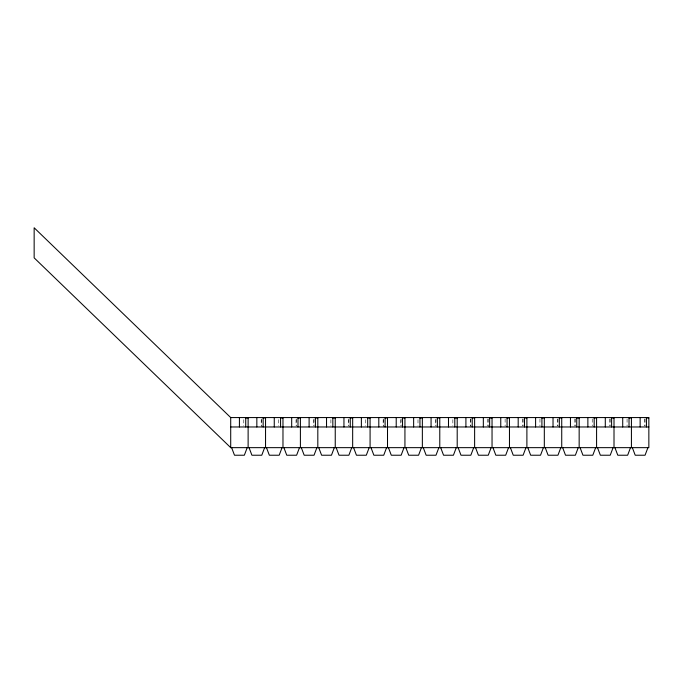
<?xml version="1.0" encoding="UTF-8"?>
<svg xmlns="http://www.w3.org/2000/svg" width="683" height="683" viewBox="0 0 683 683"><rect width="100%" height="100%" fill="white"/><g stroke="black" fill="none" stroke-linecap="round" stroke-linejoin="round"><path stroke-width="0.51" stroke-dasharray="3.42 2.56" d="M645.059 418.927L645.059 425.961M644.496 418.927L644.496 425.961M627.071 418.927L627.071 425.961M610.218 418.927L610.218 425.961M609.646 418.927L609.646 425.961M592.229 418.927L592.229 425.961M575.376 418.927L575.376 425.961M574.804 418.927L574.804 425.961M557.951 418.927L557.951 425.961M557.379 418.927L557.379 425.961M539.954 418.927L539.954 425.961M523.101 418.927L523.101 425.961M522.538 418.927L522.538 425.961M505.113 418.927L505.113 425.961M488.26 418.927L488.26 426.969M487.688 418.927L487.688 425.961M470.835 418.927L470.835 426.969M470.271 418.927L470.271 425.961M452.846 419.652L452.846 425.919M435.993 418.927L435.993 425.961M435.421 419.652L435.421 425.919M417.996 419.652L417.996 425.919M401.143 418.927L401.143 425.961M400.579 419.652L400.579 425.919M383.726 418.927L383.726 426.969M383.154 419.652L383.154 425.919M365.729 419.652L365.729 425.919M348.876 418.927L348.876 425.961M348.313 419.652L348.313 425.919M330.888 419.652L330.888 425.919M314.035 418.927L314.035 425.961M313.463 419.652L313.463 425.919M296.61 418.927L296.61 425.961M296.038 419.652L296.038 425.919M278.621 419.652L278.621 425.919M261.768 418.927L261.768 426.969M261.196 419.652L261.196 425.919M243.771 419.652L243.771 425.919"/><path stroke-width="1.02" d="M247.212 447.655L244.343 455.228L234.491 455.228L231.622 447.655M264.628 447.655L261.768 455.228L251.916 455.228L249.047 447.655M282.053 447.655L279.185 455.228L269.341 455.228L266.472 447.655M299.478 447.655L296.61 455.228L286.758 455.228L283.897 447.655M316.895 447.655L314.035 455.228L304.183 455.228L301.314 447.655M334.32 447.655L331.451 455.228L321.608 455.228L318.739 447.655M351.745 447.655L348.876 455.228L339.024 455.228L336.164 447.655M369.17 447.655L366.301 455.228L356.449 455.228L353.581 447.655M386.587 447.655L383.726 455.228L373.874 455.228L371.006 447.655M404.012 447.655L401.143 455.228L391.299 455.228L388.431 447.655M421.437 447.655L418.568 455.228L408.716 455.228L405.856 447.655M438.862 447.655L435.993 455.228L426.141 455.228L423.272 447.655M456.278 447.655L453.418 455.228L443.566 455.228L440.697 447.655M473.703 447.655L470.835 455.228L460.991 455.228L458.122 447.655M491.128 447.655L488.26 455.228L478.407 455.228L475.547 447.655M508.545 447.655L505.685 455.228L495.832 455.228L492.964 447.655M525.97 447.655L523.101 455.228L513.257 455.228L510.389 447.655M543.395 447.655L540.526 455.228L530.674 455.228L527.814 447.655M560.82 447.655L557.951 455.228L548.099 455.228L545.23 447.655M578.236 447.655L575.376 455.228L565.524 455.228L562.655 447.655M595.661 447.655L592.793 455.228L582.949 455.228L580.08 447.655M613.086 447.655L610.218 455.228L600.366 455.228L597.505 447.655M630.503 447.655L627.643 455.228L617.791 455.228L614.922 447.655M647.928 447.655L645.059 455.228L635.216 455.228L632.347 447.655M230.709 417.569L648.85 417.569L648.85 447.655L230.709 447.655L34.15 257.858L34.15 227.772L230.709 417.569L230.709 447.655M245.726 417.919L248.125 417.919M263.143 417.919L265.55 417.919M280.568 417.919L282.975 417.919M297.993 417.919L300.4 417.919M315.418 417.919L317.817 417.919M332.834 417.919L335.242 417.919M350.259 417.919L352.667 417.919M367.685 417.919L370.084 417.919M385.101 417.919L387.509 417.919M402.526 417.919L404.934 417.919M419.951 417.919L422.359 417.919M437.376 417.919L439.775 417.919M454.793 417.919L457.2 417.919M472.218 417.919L474.625 417.919M489.643 417.919L492.042 417.919M507.068 417.919L509.467 417.919M524.484 417.919L526.892 417.919M541.909 417.919L544.317 417.919M559.334 417.919L561.733 417.919M576.751 417.919L579.158 417.919M594.176 417.919L596.583 417.919M611.601 417.919L614.008 417.919M629.026 417.919L631.425 417.919M646.442 417.919L648.85 417.919M230.709 426.969L648.85 426.969M646.442 417.569L646.442 426.969M640.142 417.569L640.142 426.969M631.425 417.569L631.425 447.655M629.026 417.569L629.026 426.969M622.717 417.569L622.717 426.969M614.008 417.569L614.008 447.655M611.601 417.569L611.601 426.969M605.292 417.569L605.292 426.969M596.583 417.569L596.583 447.655M594.176 417.569L594.176 426.969M587.867 417.569L587.867 426.969M579.158 417.569L579.158 447.655M576.751 417.569L576.751 426.969M570.45 417.569L570.45 426.969M561.733 417.569L561.733 447.655M559.334 417.569L559.334 426.969M553.025 417.569L553.025 426.969M544.317 417.569L544.317 447.655M541.909 417.569L541.909 426.969M535.6 417.569L535.6 426.969M526.892 417.569L526.892 447.655M524.484 417.569L524.484 426.969M518.184 417.569L518.184 426.969M509.467 417.569L509.467 447.655M507.068 417.569L507.068 426.969M500.759 417.569L500.759 426.969M492.042 417.569L492.042 447.655M489.643 417.569L489.643 426.969M483.333 417.569L483.333 426.969M474.625 417.569L474.625 447.655M472.218 417.569L472.218 426.969M465.908 417.569L465.908 426.969M457.2 417.569L457.2 447.655M454.793 417.569L454.793 426.969M448.492 417.569L448.492 426.969M439.775 417.569L439.775 447.655M437.376 417.569L437.376 426.969M431.067 417.569L431.067 426.969M422.359 417.569L422.359 447.655M419.951 417.569L419.951 426.969M413.642 417.569L413.642 426.969M404.934 417.569L404.934 447.655M402.526 417.569L402.526 426.969M396.217 417.569L396.217 426.969M387.509 417.569L387.509 447.655M385.101 417.569L385.101 426.969M378.8 417.569L378.8 426.969M370.084 417.569L370.084 447.655M367.685 417.569L367.685 426.969M361.375 417.569L361.375 426.969M352.667 417.569L352.667 447.655M350.259 417.569L350.259 426.969M343.95 417.569L343.95 426.969M335.242 417.569L335.242 447.655M332.834 417.569L332.834 426.969M326.534 417.569L326.534 426.969M317.817 417.569L317.817 447.655M315.418 417.569L315.418 426.969M309.109 417.569L309.109 426.969M300.4 417.569L300.4 447.655M297.993 417.569L297.993 426.969M291.684 417.569L291.684 426.969M282.975 417.569L282.975 447.655M280.568 417.569L280.568 426.969M274.259 417.569L274.259 426.969M265.55 417.569L265.55 447.655M263.143 417.569L263.143 426.969M256.842 417.569L256.842 426.969M248.125 417.569L248.125 447.655M245.726 417.569L245.726 426.969M239.417 417.569L239.417 426.969"/></g></svg>
